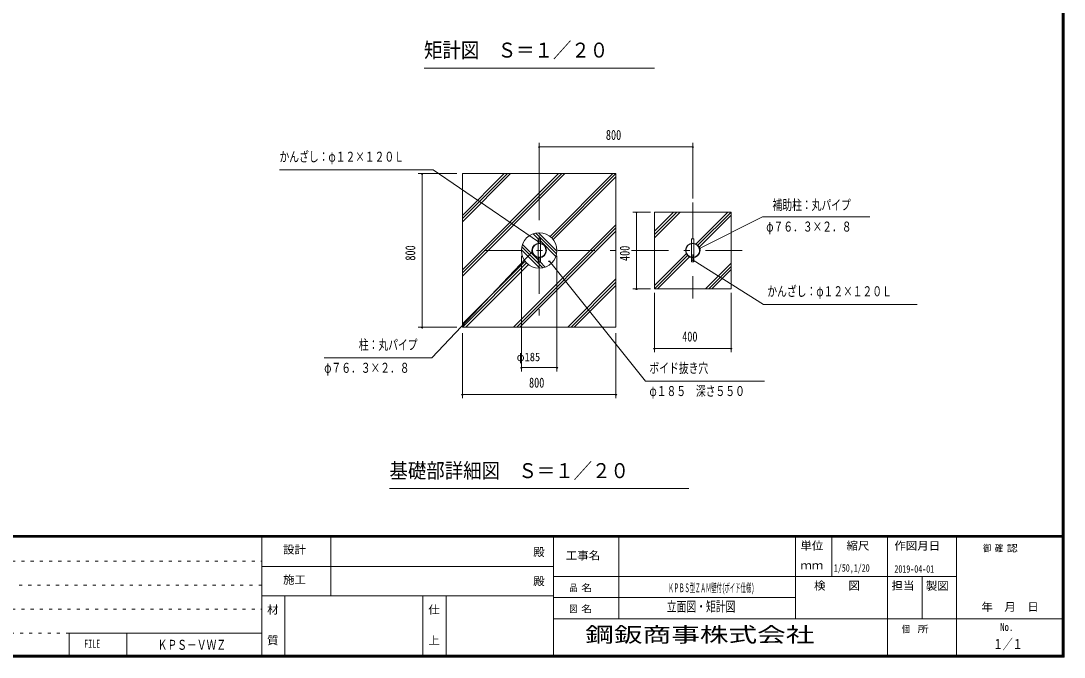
# Model space of a CAD drawing. Units: millimetres, scale not verified, with parts at other scales. Extents: x -23102 to 23102, y -10150 to 10150.
# Drawn here: x 9515 to 23102, y -9950 to -1666 of the extents above; entities that cross this region are included whole.
import ezdxf
from ezdxf.enums import TextEntityAlignment as Align

# ---------------------------------------------------------------- set-up
doc = ezdxf.new("R2010")
doc.units = ezdxf.units.MM
doc.header["$LTSCALE"] = 40
doc.linetypes.add('USER1', pattern=[3, 1, -2])
doc.linetypes.add('USER3', pattern=[24, 12, -5, 2, -5])
doc.layers.add('0-1_0-F', color=7, linetype='Continuous')
for name, color, linetype, lineweight in [('0-6_2-0BOLD', 7, 'Continuous', 18), ('0-8_2-2CENTER', 3, 'USER3', 18), ('0-A_2-5DIM', 3, 'Continuous', 18), ('0-B_2-6HATCH', 2, 'Continuous', 18), ('0-C_F-F', 5, 'Continuous', 18)]:
    doc.layers.add(name, color=color, linetype=linetype, lineweight=lineweight)
doc.styles.add('ＭＳ ゴシック', font='')
doc.styles.get('ＭＳ ゴシック').set_extended_font_data('MS Gothic')

msp = doc.modelspace()

# ---------------------------------------------------------------- linework, layer by layer
at = {"layer": '0-6_2-0BOLD'}
for p, q in [((15265.46, -3655.07), (15265.46, -5655.07)), ((17265.46, -3655.07), (15265.46, -3655.07)), ((17265.46, -5655.07), (17265.46, -3655.07)), ((18765.46, -4155.07), (17765.46, -4155.07)), ((17765.46, -4155.07), (17765.46, -5155.07)), ((18765.46, -5155.07), (18765.46, -4155.07)), ((16250.46, -4505.07), (16280.46, -4505.07)), ((16250.46, -4560.88), (16250.46, -4505.07)), ((16250.46, -4742.16), (16250.46, -4567.98)), ((16280.46, -4560.88), (16280.46, -4505.07)), ((16280.46, -4742.16), (16280.46, -4567.98)), ((18250.46, -4505.07), (18280.46, -4505.07)), ((18250.46, -4560.88), (18250.46, -4505.07)), ((18250.46, -4742.16), (18250.46, -4567.98)), ((18280.46, -4560.88), (18280.46, -4505.07)), ((18280.46, -4742.16), (18280.46, -4567.98)), ((16250.46, -4805.07), (16250.46, -4749.26)), ((16280.46, -4805.07), (16280.46, -4749.26)), ((18250.46, -4805.07), (18250.46, -4749.26)), ((18280.46, -4805.07), (18280.46, -4749.26)), ((16250.46, -4805.07), (16280.46, -4805.07)), ((18250.46, -4805.07), (18280.46, -4805.07)), ((17765.46, -5155.07), (18765.46, -5155.07)), ((15265.46, -5655.07), (17265.46, -5655.07))]:
    msp.add_line(p, q, dxfattribs=at)
for centre, radius in [((16265.46, -4655.07), 231.25), ((16265.46, -4655.07), 95.38), ((16265.46, -4655.07), 88.38), ((18265.46, -4655.07), 95.38), ((18265.46, -4655.07), 88.38)]:
    msp.add_circle(centre, radius, dxfattribs=at)
at = {"layer": '0-8_2-2CENTER'}
for p, q in [((16265.46, -3780.07), (16265.46, -5530.07)), ((18265.46, -4030.07), (18265.46, -5280.07)), ((18909.18, -4655.07), (15390.47, -4655.07))]:
    msp.add_line(p, q, dxfattribs=at)
at = {"layer": '0-A_2-5DIM'}
for p, q in [((14765.46, -2280.07), (17765.46, -2280.07)), ((16265.46, -3905.07), (16265.46, -3255.07)), ((18265.46, -3255.07), (18265.46, -3980.07)), ((16275.46, -3305.06), (16255.46, -3305.06)), ((16265.46, -3305.07), (18265.46, -3305.07)), ((18275.46, -3305.06), (18255.46, -3305.06)), ((14690.46, -3655.07), (15190.46, -3655.07)), ((14750.46, -3655.06), (14730.46, -3655.06)), ((14740.46, -5655.07), (14740.46, -3655.07)), ((17482.95, -4155.07), (17715.46, -4155.07)), ((17542.95, -4155.06), (17522.95, -4155.06)), ((17532.95, -4155.07), (17532.95, -5155.07)), ((19172.32, -4216.6), (18355.11, -4630.09)), ((20572.32, -4216.6), (19172.32, -4216.6)), ((16267.16, -4542.65), (16247.16, -4542.65)), ((14865.46, -6055.07), (16174.13, -4672.74)), ((16034.21, -4726.21), (16034.21, -6230.07)), ((16184.12, -4672.74), (16164.12, -4672.74)), ((16496.71, -6230.07), (16496.71, -4726.21)), ((18365.11, -4630.09), (18345.11, -4630.09)), ((16408.18, -4793.03), (16388.18, -4793.03)), ((16398.18, -4793.03), (17651.42, -6357.65)), ((18280.57, -4780.49), (18260.57, -4780.49)), ((19186.2, -5358.37), (18270.57, -4780.49)), ((17482.95, -5155.07), (17715.46, -5155.07)), ((17542.95, -5155.07), (17522.95, -5155.07)), ((17765.46, -5980.07), (17765.46, -5205.07)), ((18765.46, -5205.07), (18765.46, -5980.07)), ((21186.2, -5358.37), (19186.2, -5358.37)), ((15190.46, -5655.07), (14690.46, -5655.07)), ((14750.46, -5655.07), (14730.46, -5655.07)), ((15265.46, -6580.07), (15265.46, -5730.07)), ((17265.46, -5730.07), (17265.46, -6580.07)), ((17775.46, -5930.07), (17755.46, -5930.07)), ((18775.46, -5930.07), (18755.46, -5930.07)), ((14865.46, -6055.07), (13465.47, -6055.07)), ((16044.21, -6180.07), (16024.21, -6180.07)), ((16034.21, -6180.07), (16496.71, -6180.07)), ((16506.71, -6180.07), (16486.71, -6180.07)), ((17651.42, -6357.65), (19201.43, -6357.65)), ((15275.46, -6530.07), (15255.46, -6530.07)), ((17265.46, -6530.07), (15265.46, -6530.07)), ((17275.46, -6530.07), (17255.46, -6530.07)), ((18215.46, -7755.07), (14315.47, -7755.07))]:
    msp.add_line(p, q, dxfattribs=at)
for points in [[(16257.16, -4542.65), (14882.72, -3606.62), (12882.72, -3606.62)], [(18765.46, -5930.07), (17765.46, -5930.07), (18765.46, -5930.07)]]:
    msp.add_lwpolyline(points, dxfattribs=at)
for centre in [(16265.46, -3305.06), (18265.46, -3305.06), (14740.46, -3655.06), (17532.95, -4155.06), (16257.16, -4542.65), (16174.12, -4672.74), (18355.11, -4630.09), (16398.18, -4793.03), (18270.57, -4780.49), (17532.95, -5155.07), (14740.46, -5655.07), (17765.46, -5930.07), (18765.46, -5930.07), (16034.21, -6180.07), (16496.71, -6180.07), (15265.46, -6530.07), (17265.46, -6530.07)]:
    msp.add_arc(centre, 10, 180, 0, dxfattribs=at)
at = {"layer": '0-B_2-6HATCH'}
for p, q in [((16600.79, -3655.07), (15265.46, -4990.38)), ((15265.46, -4947.96), (16558.36, -3655.07)), ((16515.93, -3655.07), (15265.46, -4905.53)), ((15265.46, -4283.28), (15893.68, -3655.07)), ((15851.24, -3655.07), (15265.46, -4240.86)), ((15265.46, -4198.4), (15808.86, -3655.07)), ((16406.39, -4471.72), (17223.04, -3655.07)), ((17265.46, -3655.07), (16428.98, -4491.55)), ((16448.81, -4514.14), (17265.46, -3697.49)), ((18015.93, -4155.07), (17765.46, -4405.53)), ((17765.46, -4447.96), (18058.36, -4155.07)), ((18100.79, -4155.07), (17765.46, -4490.39)), ((18308.27, -4569.84), (18723.04, -4155.07)), ((18765.46, -4155.07), (18332.9, -4587.63)), ((18350.69, -4612.26), (18765.46, -4197.49)), ((17265.46, -4319.75), (15930.15, -5655.07)), ((15972.57, -5655.07), (17265.46, -4362.17)), ((17265.46, -4404.6), (16015, -5655.07)), ((16253.53, -4505.07), (16186.26, -4437.8)), ((16219.35, -4428.46), (16492.07, -4701.18)), ((16496.57, -4663.26), (16257.27, -4423.96)), ((16038.86, -4608.95), (16311.58, -4881.67)), ((16250.46, -4778.13), (16048.2, -4575.86)), ((16280.47, -4532.01), (16482.73, -4734.27)), ((16273.66, -4886.17), (16034.36, -4646.88)), ((18180.23, -4697.88), (17765.46, -5112.64)), ((17765.47, -5155.07), (18198.02, -4722.51)), ((17807.89, -5155.07), (18222.66, -4740.3)), ((16082.11, -4795.99), (15265.46, -5612.64)), ((15265.47, -5655.07), (16101.95, -4818.59)), ((15307.89, -5655.07), (16124.54, -4838.42)), ((16344.66, -4872.33), (16277.4, -4805.07)), ((18765.46, -4819.75), (18430.14, -5155.07)), ((18472.57, -5155.07), (18765.46, -4862.17)), ((16637.26, -5655.07), (17265.46, -5026.85)), ((18765.46, -4904.6), (18515, -5155.07)), ((17265.46, -5069.26), (16679.7, -5655.07)), ((16722.11, -5655.07), (17265.46, -5111.7))]:
    msp.add_line(p, q, dxfattribs=at)
at = {"layer": '0-C_F-F'}
for p, q in [((-5573.13, -8365), (23076.87, -8365)), ((23076.87, -8367.5), (-5573.13, -8367.5)), ((-5573.13, -8370), (23076.87, -8370)), ((23076.87, -8372.5), (-5573.13, -8372.5)), ((-5573.13, -8375), (23076.87, -8375)), ((23076.87, -8377.5), (-5573.13, -8377.5)), ((-5573.13, -8380), (23076.87, -8380)), ((23076.87, -8382.5), (-5573.13, -8382.5)), ((-5573.13, -8385), (23076.87, -8385)), ((23076.87, -8387.5), (-5573.13, -8387.5)), ((-5573.13, -8390), (23076.87, -8390)), ((12651.88, -8390), (12651.88, -9950)), ((13551.88, -9150), (13551.88, -8390)), ((16451.88, -8390), (16451.88, -9950)), ((17301.88, -9450), (17301.88, -8390)), ((19601.88, -9450), (19601.88, -8390)), ((20076.88, -8390), (20076.88, -8900)), ((20801.88, -9950), (20801.88, -8390)), ((21701.88, -8390), (21701.88, -9950)), ((16451.88, -8770), (12651.88, -8770)), ((21701.88, -8900), (16451.88, -8900)), ((21251.87, -8900), (21251.87, -9450)), ((12651.88, -9150), (16451.88, -9150)), ((12951.87, -9950), (12951.87, -9150)), ((14751.88, -9950), (14751.88, -9150)), ((15051.87, -9150), (15051.87, -9950)), ((16451.88, -9175), (19601.88, -9175)), ((23101.87, -9450), (16451.88, -9450)), ((10893.88, -9950), (10893.88, -9638))]:
    msp.add_line(p, q, dxfattribs=at)
at = {"layer": '0-C_F-F', "color": 6, "linetype": 'USER1'}
for p, q in [((-5598.13, -8702), (12651.88, -8702)), ((12651.88, -9014), (-5598.13, -9014)), ((-5598.13, -9326), (12651.88, -9326)), ((10143.88, -9638), (-5598.13, -9638))]:
    msp.add_line(p, q, dxfattribs=at)
at = {"layer": '0-C_F-F'}
for points in [[(-5598.13, 10150), (-5598.13, -9950), (23101.87, -9950), (23101.87, 10150)], [(-5595.63, 10147.5), (23099.37, 10147.5), (23099.37, -9947.5), (-5595.63, -9947.5)], [(-5593.13, 10145), (-5593.13, -9945), (23096.87, -9945), (23096.87, 10145)], [(-5590.63, 10142.5), (23094.37, 10142.5), (23094.37, -9942.5), (-5590.63, -9942.5)], [(-5588.13, 10140), (23091.87, 10140), (23091.87, -9940), (-5588.13, -9940)], [(-5585.63, 10137.5), (23089.37, 10137.5), (23089.37, -9937.5), (-5585.63, -9937.5)], [(-5583.13, 10135), (23086.87, 10135), (23086.87, -9935), (-5583.13, -9935)], [(-5580.63, 10132.5), (-5580.63, -9932.5), (23084.37, -9932.5), (23084.37, 10132.5)], [(-5578.13, 10130), (-5578.13, -9930), (23081.87, -9930), (23081.87, 10130)], [(-5575.63, 10127.5), (-5575.63, -9927.5), (23079.37, -9927.5), (23079.37, 10127.5)], [(-5573.13, 10125), (23076.87, 10125), (23076.87, -9925), (-5573.13, -9925)]]:
    msp.add_lwpolyline(points, close=True, dxfattribs=at)
msp.add_lwpolyline([(12651.88, -9638), (10143.88, -9638), (10143.88, -9950)], dxfattribs=at)

# ---------------------------------------------------------------- texts
at = {"layer": '0-1_0-F', "style": 'ＭＳ ゴシック'}
for s, height, width, p in [('1/50,1/20', 97.68, 0.65, (20103.06, -8866.7)), ('2019-04-01', 97.68, 0.65, (20891.17, -8880.02)), ('ＫＰＢＳ型ＺＡＭ壁付(', 110.7, 0.45, (17947.61, -9137.5)), ('ボイド仕様)', 110.7, 0.45, (18678.54, -9137.5)), ('立面図・矩計図', 130.2, 0.7, (17926.88, -9394.73)), ('ＫＰＳ－ＶＷＺ', 130.2, 0.7, (11295.09, -9894)), ('１／１', 130.2, 0.7, (22176.87, -9884.49))]:
    msp.add_text(s, height=height, dxfattribs=dict(at, width=width)).set_placement(p, align=Align.BOTTOM_LEFT)
at = {"layer": '0-A_2-5DIM', "color": 7, "style": 'ＭＳ ゴシック'}
for s, height, width, p in [('矩計図\u3000Ｓ＝１／２０', 195.4, 0.9, (14765.46, -2203.42)), ('800', 130.2, 0.75, (17134.06, -3255.06)), ('かんざし：φ１２×１２０Ｌ', 130.2, 0.7, (12882.72, -3538.85)), ('補助柱：丸パイプ', 130.2, 0.7, (19303.18, -4166.6)), ('φ７６．３×２．８', 130.2, 0.7, (19222.32, -4448.83)), ('かんざし：φ１２×１２０Ｌ', 130.2, 0.7, (19236.2, -5290.6)), ('柱：丸パイプ', 130.2, 0.7, (13915.47, -5987.3)), ('400', 130.2, 0.75, (18127.84, -5880.07)), ('φ185', 110.7, 0.9, (15971.71, -6130.07)), ('ボイド抜き穴', 130.2, 0.7, (17701.42, -6289.89)), ('φ７６．３×２．８', 130.2, 0.7, (13465.46, -6287.3)), ('800', 130.2, 0.75, (16132.61, -6480.07)), ('φ１８５\u3000深さ５５０', 130.2, 0.7, (17701.42, -6589.89)), ('基礎部詳細図\u3000Ｓ＝１／２０', 195.4, 0.9, (14315.47, -7678.42)), ('鋼鈑商事株式会社', 195.4, 1.4, (16865.09, -9813.48))]:
    msp.add_text(s, height=height, dxfattribs=dict(at, width=width)).set_placement(p, align=Align.BOTTOM_LEFT)
at = {"layer": '0-A_2-5DIM', "color": 7, "style": 'ＭＳ ゴシック', "width": 0.75}
for s, p in [('800', (14690.46, -4787.92)), ('400', (17482.95, -4792.69))]:
    msp.add_text(s, height=130.2, rotation=90, dxfattribs=at).set_placement(p, align=Align.BOTTOM_LEFT)
at = {"layer": '0-C_F-F', "color": 7, "style": 'ＭＳ ゴシック'}
for s, height, width, p in [('設計', 104.2, 1.05, (12929.38, -8633.83)), ('殿', 104.2, 1.05, (16186.87, -8665.79)), ('工事名', 104.2, 1.05, (16611.87, -8710.79)), ('単位', 104.2, 1.05, (19666.88, -8583.29)), ('縮尺', 104.2, 1.05, (20266.88, -8583.29)), ('作図月日', 104.2, 1.05, (20890.77, -8584.31)), ('御 ', 88.56, 0.85, (22044.63, -8604.43)), ('確 ', 88.56, 0.85, (22199.02, -8604.43)), ('認', 88.56, 1.2, (22353.4, -8604.43)), ('ｍｍ', 104.2, 1.05, (19666.88, -8838.29)), ('施工', 104.2, 1.05, (12929.38, -9025.79)), ('殿', 104.2, 1.05, (16186.87, -9045.79)), ('検\u3000\u3000図', 104.2, 1.05, (19844.38, -9103.29)), ('担当', 104.2, 1.05, (20854.38, -9103.29)), ('製図', 104.2, 1.05, (21300.36, -9105.74)), ('品 ', 88.56, 0.85, (16658.13, -9117.5)), ('名', 88.56, 1.2, (16812.51, -9117.5)), ('\u3000年\u3000月\u3000日', 104.2, 1.05, (21875.61, -9380.21)), ('材', 104.2, 1.05, (12721.88, -9415.79)), ('仕', 104.2, 1.05, (14821.88, -9415.79)), ('図 ', 88.56, 0.85, (16658.13, -9392.5)), ('名', 88.56, 1.2, (16812.51, -9392.5)), ('No.', 104.2, 0.8, (22269.38, -9640.79)), ('個  ', 88.56, 0.85, (20986.88, -9655)), ('所', 88.56, 1.2, (21192.72, -9655)), ('FILE', 104.2, 0.7, (10340.13, -9859.79)), ('質', 104.2, 1.05, (12721.88, -9815.79)), ('上', 104.2, 1.05, (14821.88, -9815.79))]:
    msp.add_text(s, height=height, dxfattribs=dict(at, width=width)).set_placement(p, align=Align.BOTTOM_LEFT)

doc.saveas('drawing.dxf')
